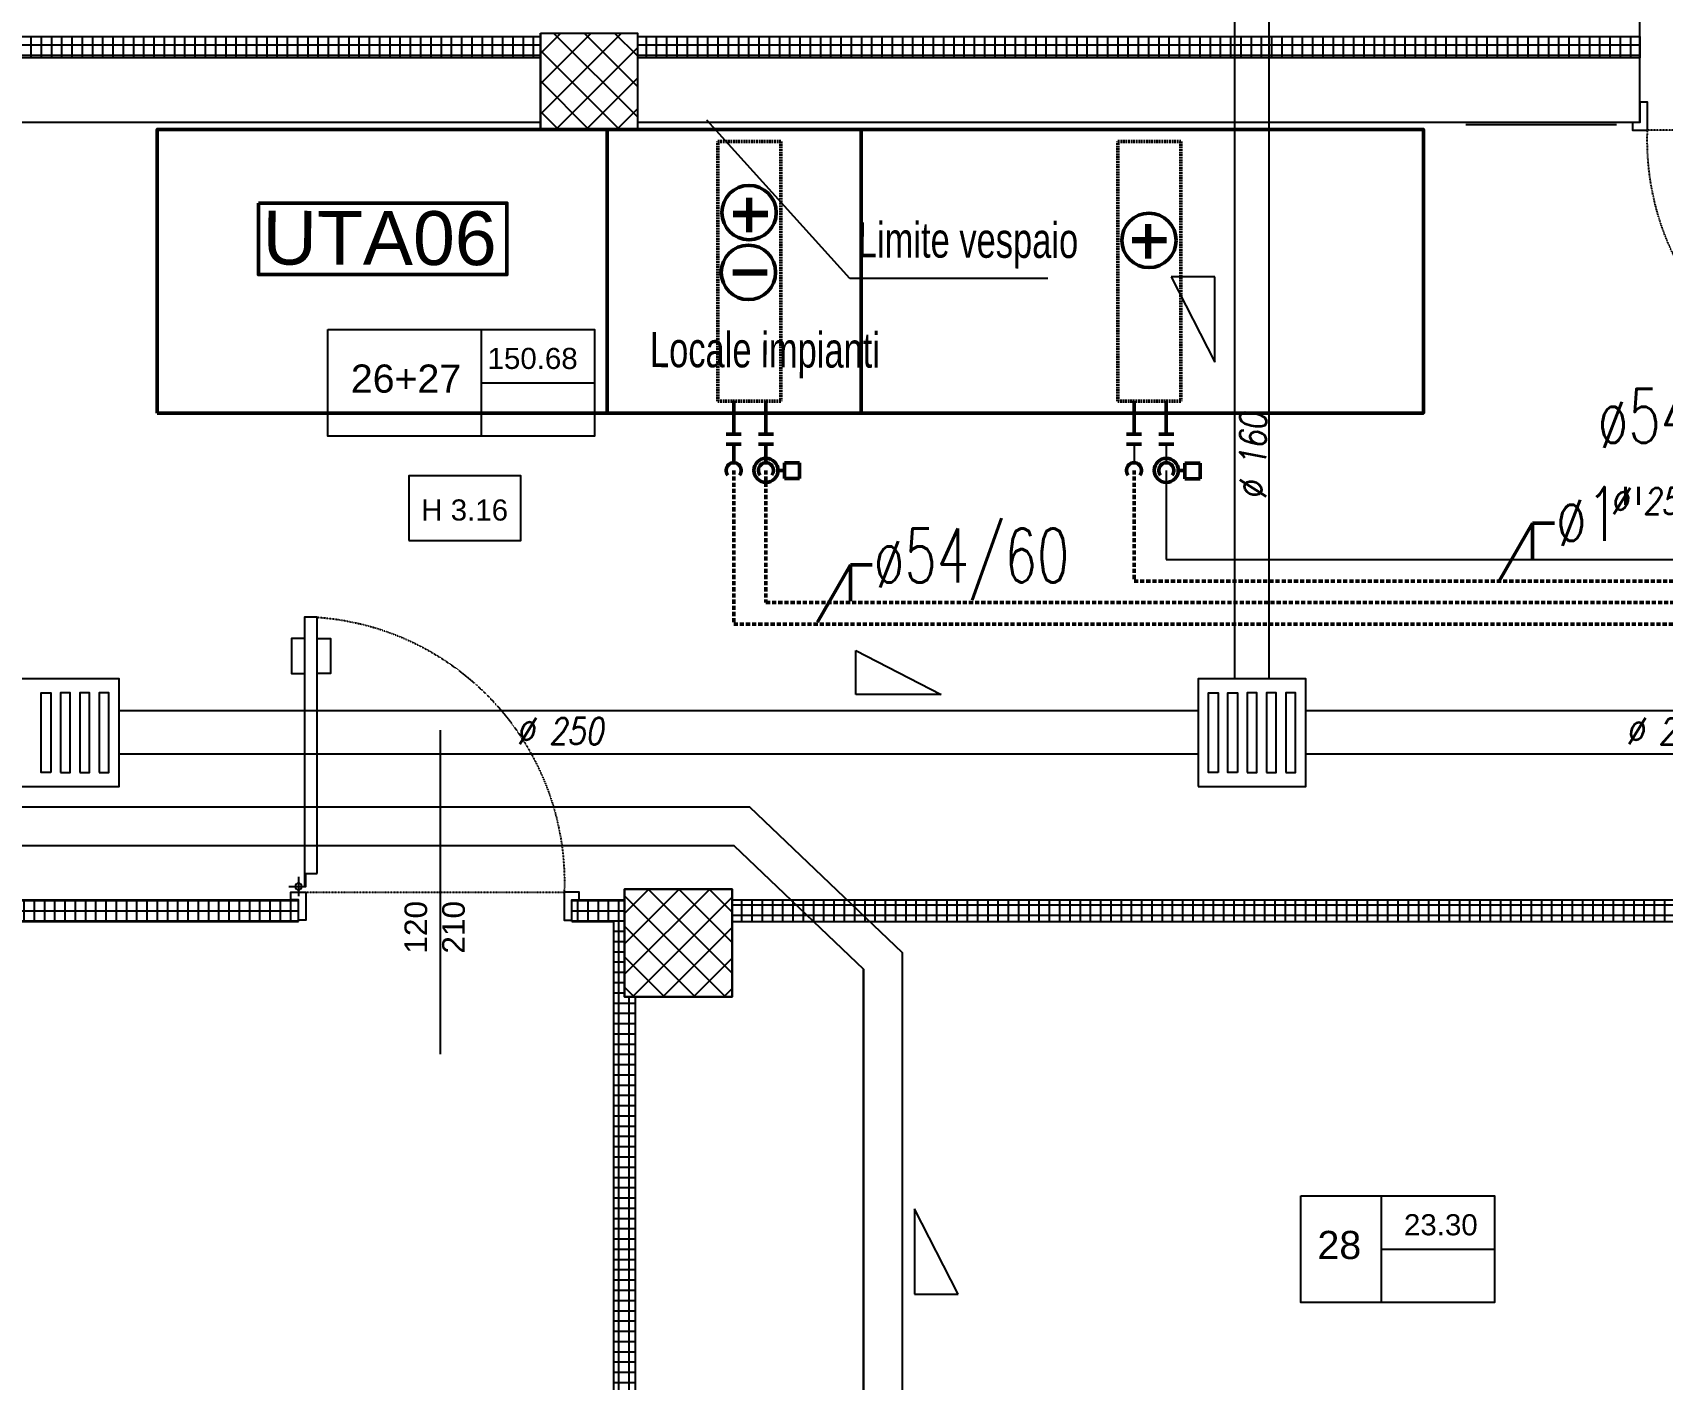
# Model space of a CAD drawing. Header units: millimetres. Extents: x -3782782348 to 131293, y -36553 to 57271.
# Drawn here: x 90785 to 91542, y 37499 to 38125 of the extents above; entities that cross this region are included whole.
import ezdxf

# ---------------------------------------------------------------- set-up
doc = ezdxf.new("R2010")
doc.units = ezdxf.units.MM
doc.header["$LTSCALE"] = 0.01
for name, pattern in [('CONTINOUS', [0]), ('HIDDEN2', [4.7625, 3.175, -1.5875]), ('TRATTEGGIATA', [19.05, 12.7, -6.35])]:
    doc.linetypes.add(name, pattern=pattern)
for name, color, linetype in [('ESTRAZ', 2, 'Continuous'), ('IMPIANTO', 7, 'Continuous'), ('X_LINEE SCARICO', 30, 'Continuous'), ('X_MURI', 8, 'Continuous'), ('X_quote serramenti interni', 251, 'CONTINOUS'), ('X_TESTI', 253, 'Continuous')]:
    doc.layers.add(name, color=color, linetype=linetype)
doc.layers.add('tubi_uta', color=253, linetype='Continuous', lineweight=50)
doc.styles.add('ARIAL', font='arial.ttf')
doc.styles.add('nomi', font='arial.ttf')
doc.styles.add('QUOTE', font='simplex.shx', dxfattribs={"width": 0.7})
doc.styles.add('ROMANS', font='romans')
doc.styles.add('testo indicazioni', font='romans.shx', dxfattribs={"width": 0.8, "oblique": 10, "height": 17.5})
pattern_1 = [(0, (96724.8174, -16956.5025), (0, 4.7625), []), (90, (96724.8174, -16956.5025), (-4.7625, 3e-16), [])]

# ---------------------------------------------------------------- blocks, each defined once
blk = doc.blocks.new('porta 120 metallica')
blk.add_line((66, 71.65), (66, -78.72))
at = {"linetype": 'ByBlock'}
for p, q in [((-4.42, -6.24), (3.42, -6.24)), ((0.09, -10.75), (0.09, -1.73))]:
    blk.add_line(p, q, dxfattribs=at)
at = {"color": 5, "linetype": 'HIDDEN2'}
blk.add_line((3.5, -3.53), (123.5, -3.53), dxfattribs=at)
at = {"linetype": 'ByBlock'}
for points in [[(-3.5, 0), (-3.5, -3.53), (3.5, -3.53), (3.5, 9.47), (0, 9.47), (0, 0)], [(123.5, -3.53), (123.5, 9.47), (127, 9.47), (127, 0), (130.5, 0), (130.5, -3.53)], [(8.79, -12.27), (8.79, -131.24), (3.49, -131.24), (3.49, -131.24), (2.79, -131.24), (2.79, -6.24), (3.49, -6.24), (3.49, -12.27)]]:
    blk.add_lwpolyline(points, close=True, dxfattribs=at)
for points in [[(2.8, -121.42), (-3.26, -121.42), (-3.26, -105.12), (2.79, -105.12)], [(8.79, -121.42), (14.85, -121.42), (14.85, -105.12), (8.79, -105.12)]]:
    blk.add_lwpolyline(points, dxfattribs=at)
blk.add_circle((0.09, -6.24), 1.51, dxfattribs=at)
at = {"color": 5, "linetype": 'HIDDEN2'}
blk.add_arc((0.02, -7.99), 123.56, 274.07323, 2.06635, dxfattribs=at)

msp = doc.modelspace()

# ---------------------------------------------------------------- hatches: boundary and pattern name
at = {"layer": 'X_MURI', "ltscale": 4}
h = msp.add_hatch(dxfattribs=at)
h.set_pattern_fill('_USER', color=256, scale=10, angle=45, style=0, double=1, pattern_type=0)
h.set_pattern_definition([(45, (139102.75, 4436.309), (-7.0710678, 7.0710678), []), (135, (139102.75, 4436.309), (-7.0710678, -7.0710678), [])])
h.paths.add_polyline_path([(90919.53, 38474.81), (90873.53, 38474.81), (90873.53, 38434.81), (90919.53, 38434.81)])
edge = h.paths.add_edge_path()
edge.add_line((91099.17, 38124.52), (91099.17, 38079.52))
h = msp.add_hatch(dxfattribs=at)
h.set_pattern_fill('NET', color=256, scale=1.5, style=0)
h.set_pattern_definition([(0, (94694.4945, 7877.176), (0, 4.7625), []), (90, (94694.4945, 7877.176), (-4.7625, 3e-16), [])])
h.paths.add_polyline_path([(91066.04, 38123.02), (91066.04, 38113.02), (91531.7, 38113.02), (91531.7, 38123.02)])
h.paths.add_polyline_path([(91021.04, 38113.02), (91021.04, 38123.02), (90341.57, 38123.02), (90341.57, 38113.02)])
h = msp.add_hatch(dxfattribs=at)
h.set_pattern_fill('_USER', color=256, scale=10, angle=45, style=0, double=1, pattern_type=0)
h.set_pattern_definition([(45, (139069.621, 4436.309), (-7.0710678, 7.0710678), []), (135, (139069.621, 4436.309), (-7.0710678, -7.0710678), [])])
h.paths.add_polyline_path([(91066.04, 38124.52), (91021.04, 38124.52), (91021.04, 38079.52), (91066.04, 38079.52)])
h = msp.add_hatch(dxfattribs=at)
h.set_pattern_fill('NET', color=256, scale=1.5, style=0)
h.set_pattern_definition(pattern_1)
h.paths.add_polyline_path([(90792.35, 37722.04), (90761.55, 37722.04), (90761.55, 37712.04), (90792.35, 37712.04)])
h = msp.add_hatch(dxfattribs=at)
h.set_pattern_fill('NET', color=256, scale=1.5, style=0)
h.set_pattern_definition(pattern_1)
h.paths.add_polyline_path([(90792.35, 37712.04), (90808.35, 37712.04), (90808.35, 37722.04), (90792.35, 37722.04)])
h = msp.add_hatch(dxfattribs=at)
h.set_pattern_fill('NET', color=256, scale=1.5, style=0)
h.set_pattern_definition(pattern_1)
h.paths.add_polyline_path([(90860.28, 37701.76), (90860.28, 37722.26), (90875.69, 37722.26), (90875.69, 37701.76)], flags=9)
h.paths.add_polyline_path([(90908.58, 37712.04), (90908.58, 37722.04), (90808.35, 37722.04), (90808.35, 37712.04)])
h.paths.add_polyline_path([(91035.58, 37722.04), (91035.58, 37712.04), (91055.12, 37712.04), (91055.12, 37345.49), (91065.12, 37345.49), (91065.12, 37677.02), (91060.06, 37677.02), (91060.06, 37722.04)])
h = msp.add_hatch(dxfattribs=at)
h.set_pattern_fill('_USER', color=256, scale=10, angle=45, style=0, double=1, pattern_type=0)
h.set_pattern_definition([(45, (139069.621, 4436.309), (-7.0710678, 7.0710678), []), (135, (139069.621, 4436.309), (-7.0710678, -7.0710678), [])])
h.paths.add_polyline_path([(91110.06, 37727.02), (91060.06, 37727.02), (91060.06, 37677.02), (91110.06, 37677.02)])
h = msp.add_hatch(dxfattribs=at)
h.set_pattern_fill('NET', color=256, scale=1.5, angle=-90, style=0)
h.set_pattern_definition([(270, (36879.271, 32052.34), (4.7625, -9e-16), []), (360, (36879.271, 32052.34), (1e-15, 4.7625), [])])
h.paths.add_polyline_path([(91560.5, 37712.04), (91560.5, 37722.04), (91110.06, 37722.04), (91110.06, 37712.04)])

# ---------------------------------------------------------------- linework, layer by layer
at = {"layer": 'IMPIANTO', "color": 30, "linetype": 'Continuous'}
for p, q in [((91296.72, 37933.61, 0), (91296.72, 37924.99, 0)), ((91311.72, 37933.61, 0), (91311.72, 37924.99, 0)), ((91311.72, 37921.48, 0), (91311.72, 37880.1, 0)), ((91311.72, 37880.1, 0), (91660.1, 37880.1, 0))]:
    msp.add_line(p, q, dxfattribs=at)
at = {"layer": 'tubi_uta', "color": 7}
for p, q in [((91052.06, 37948.07, 0), (91052.06, 38079.82, 0)), ((91170.06, 37948.07, 0), (91170.06, 38079.82, 0)), ((91110.77, 37953.82, 0), (91110.77, 37938.3, 0)), ((91125.77, 37953.82, 0), (91125.77, 37938.3, 0)), ((91296.72, 37953.57, 0), (91296.72, 37938.3, 0)), ((91311.72, 37953.57, 0), (91311.72, 37938.3, 0)), ((91107.26, 37938.3, 0), (91114.29, 37938.3, 0)), ((91107.26, 37933.61, 0), (91114.29, 37933.61, 0)), ((91122.26, 37938.3, 0), (91129.29, 37938.3, 0)), ((91122.26, 37933.61, 0), (91129.29, 37933.61, 0)), ((91293.21, 37938.3, 0), (91300.24, 37938.3, 0)), ((91293.21, 37933.61, 0), (91300.24, 37933.61, 0)), ((91308.21, 37938.3, 0), (91315.24, 37938.3, 0)), ((91308.21, 37933.61, 0), (91315.24, 37933.61, 0)), ((91131.34, 37921.48, 0), (91134.31, 37921.48, 0)), ((91134.31, 37921.48, 0), (91134.31, 37924.97, 0)), ((91134.31, 37924.97, 0), (91141.29, 37924.97, 0)), ((91134.31, 37921.48, 0), (91134.31, 37917.71, 0)), ((91141.29, 37924.97, 0), (91141.29, 37917.71, 0)), ((91317.29, 37921.48, 0), (91320.26, 37921.48, 0)), ((91320.26, 37921.48, 0), (91320.26, 37924.89, 0)), ((91320.26, 37924.89, 0), (91327.37, 37924.89, 0)), ((91320.26, 37921.48, 0), (91320.26, 37917.52, 0)), ((91327.37, 37924.89, 0), (91327.37, 37917.52, 0)), ((91141.29, 37917.71, 0), (91134.31, 37917.71, 0)), ((91327.37, 37917.52, 0), (91320.26, 37917.52, 0))]:
    msp.add_line(p, q, dxfattribs=at)
at = {"layer": 'tubi_uta', "color": 7, "linetype": 'HIDDEN2', "ltscale": 25}
for p, q in [((91103.36, 38074.24, 0), (91132.65, 38074.24, 0)), ((91103.36, 37953.57, 0), (91103.36, 38074.24, 0)), ((91132.65, 38074.24, 0), (91132.65, 37953.57, 0)), ((91289.22, 38074.24, 0), (91318.42, 38074.24, 0)), ((91289.22, 37953.57, 0), (91289.22, 38074.24, 0)), ((91318.42, 38074.24, 0), (91318.42, 37953.57, 0)), ((91132.65, 37953.57, 0), (91103.36, 37953.57, 0)), ((91318.42, 37953.57, 0), (91289.22, 37953.57, 0))]:
    msp.add_line(p, q, dxfattribs=at)
at = {"layer": 'tubi_uta', "color": 5}
for p, q in [((91110.77, 37933.61, 0), (91110.77, 37924.99, 0)), ((91125.77, 37933.61, 0), (91125.77, 37924.99, 0))]:
    msp.add_line(p, q, dxfattribs=at)
at = {"layer": 'tubi_uta', "color": 6, "linetype": 'TRATTEGGIATA', "ltscale": 15}
for p, q in [((91110.77, 37921.48, 0), (91110.77, 37850.1, 0)), ((91125.77, 37921.48, 0), (91125.77, 37860.1, 0)), ((91125.77, 37860.1, 0), (91629.72, 37860.1, 0)), ((91110.77, 37850.1, 0), (91639.71, 37850.1, 0))]:
    msp.add_line(p, q, dxfattribs=at)
at = {"layer": 'tubi_uta', "color": 30, "linetype": 'TRATTEGGIATA', "ltscale": 15}
for p, q in [((91296.72, 37921.48, 0), (91296.72, 37870.1, 0)), ((91296.72, 37870.1, 0), (91650.11, 37870.1, 0))]:
    msp.add_line(p, q, dxfattribs=at)
at = {"layer": 'tubi_uta', "color": 1}
for p, q in [((91481.84, 37896.89, 0), (91466.51, 37870.28, 0)), ((91491.99, 37896.89, 0), (91481.84, 37896.89, 0)), ((91481.84, 37896.89, 0), (91481.84, 37879.98, 0)), ((91164.97, 37877.58, 0), (91149.64, 37850.97, 0)), ((91175.12, 37877.58, 0), (91164.97, 37877.58, 0)), ((91164.97, 37877.58, 0), (91164.97, 37860.67, 0))]:
    msp.add_line(p, q, dxfattribs=at)
at = {"layer": 'tubi_uta', "color": 7, "elevation": 0}
msp.add_lwpolyline([(90843.06, 37948.07), (91431.11, 37948.07), (91431.11, 38079.82), (90843.06, 38079.82), (90843.06, 37948.07)], dxfattribs=at)
for points in [[(91117.95, 38048.12, 3, 3, 0), (91117.95, 38031.95, 3, 3, 0)], [(91303.25, 38035.96, 3, 3, 0), (91303.25, 38019.78, 3, 3, 0)], [(91110.29, 38013.33, 3, 3, 0), (91126.34, 38013.33, 3, 3, 0)]]:
    msp.add_lwpolyline(points, format="xyseb", dxfattribs=at)
at = {"layer": 'tubi_uta', "color": 1, "elevation": 0}
msp.add_lwpolyline([(90890.04, 38045.57), (90890.04, 38012.4), (91005.48, 38012.4), (91005.48, 38045.57)], close=True, dxfattribs=at)
at = {"layer": 'tubi_uta', "color": 7, "const_width": 3, "elevation": 0}
for points in [[(91110.41, 38040.53), (91126.66, 38040.53)], [(91295.71, 38028.37), (91311.96, 38028.37)]]:
    msp.add_lwpolyline(points, dxfattribs=at)
at = {"layer": 'tubi_uta', "color": 1}
for centre in [(91117.92, 38041.2, 0), (91303.69, 38028.28, 0), (91117.64, 38013.42, 0)]:
    msp.add_circle(centre, 12.63, dxfattribs=at)
at = {"layer": 'tubi_uta', "color": 7}
for centre in [(91125.77, 37921.48, 0), (91311.72, 37921.48, 0)]:
    msp.add_circle(centre, 5.57, dxfattribs=at)
at = {"layer": 'tubi_uta', "color": 1, "ltscale": 0.01}
for centre in [(91110.77, 37921.48, 0), (91125.77, 37921.48, 0), (91296.72, 37921.48, 0), (91311.72, 37921.48, 0)]:
    msp.add_arc(centre, 3.51, 321.34884, 218.65116, dxfattribs=at)
at = {"layer": 'X_MURI', "ltscale": 4}
for p, q in [((91343.5, 37824.75), (91343.5, 38694.52)), ((91359.5, 37824.75), (91359.5, 38694.52)), ((91531.7, 38083.02, 0), (91531.7, 38131.01, 0)), ((91021.04, 38124.52, 0), (91066.04, 38124.52, 0)), ((91021.04, 38124.52, 0), (91021.04, 38079.52, 0)), ((91066.04, 38124.52, 0), (91066.04, 38079.52, 0)), ((91021.04, 38083.02, 0), (90651.53, 38083.02, 0)), ((91021.04, 38079.52, 0), (91066.04, 38079.52, 0)), ((91489.5, 38083.02, 0), (91066.04, 38083.02, 0)), ((91164.8, 38010.64, 0), (91098.38, 38084.08, 0)), ((91520.81, 38081.97, 0), (91450.81, 38081.97, 0)), ((91531.7, 38083.02, 0), (91489.5, 38083.02, 0)), ((91256.68, 38010.64, 0), (91164.8, 38010.64, 0)), ((91334.31, 38011.37), (91313.98, 38011.37)), ((91313.98, 38011.37), (91334.31, 37971.72)), ((91334.31, 37971.72), (91334.31, 38011.37)), ((90993.42, 37986.96), (90993.42, 37937.42)), ((90993.42, 37986.96), (90993.42, 37937.42)), ((90993.42, 37962.19), (91046.06, 37962.19)), ((90993.42, 37962.19), (91046.06, 37962.19)), ((91167.57, 37817.45), (91167.57, 37837.78)), ((91167.57, 37837.78), (91207.22, 37817.45)), ((91207.22, 37817.45), (91167.57, 37817.45)), ((91326.5, 37809.75, 0), (90825.35, 37809.75, 0)), ((91903.27, 37809.75), (91376.5, 37809.75)), ((91326.5, 37789.75, 0), (90825.35, 37789.75, 0)), ((91903.27, 37789.75), (91376.5, 37789.75)), ((90761.55, 37722.04, 0), (90908.58, 37722.04, 0)), ((90908.58, 37712.04, 0), (90908.58, 37722.04, 0)), ((91035.58, 37722.04, 0), (91060.06, 37722.04, 0)), ((91035.58, 37712.04, 0), (91035.58, 37722.04, 0)), ((91110.06, 37722.04, 0), (91560.5, 37722.04, 0)), ((91110.06, 37722.04, 0), (91560.5, 37722.04, 0)), ((90761.55, 37712.04, 0), (90908.58, 37712.04, 0)), ((91035.58, 37712.04, 0), (91055.12, 37712.04, 0)), ((91055.12, 37147.57, 0), (91055.12, 37712.04, 0)), ((91110.06, 37712.04, 0), (91560.5, 37712.04, 0)), ((91055.12, 37345.49, 0), (91055.12, 37677.02, 0)), ((91065.12, 37345.49, 0), (91065.12, 37677.02, 0)), ((91215.09, 37538.9), (91194.76, 37578.55)), ((91194.76, 37578.55), (91194.76, 37538.9)), ((91411.45, 37584.66), (91411.45, 37535.12)), ((91411.45, 37584.66), (91411.45, 37535.12)), ((91411.45, 37559.89), (91464.09, 37559.89)), ((91411.45, 37559.89), (91464.09, 37559.89)), ((91194.76, 37538.9), (91215.09, 37538.9))]:
    msp.add_line(p, q, dxfattribs=at)
for points in [[(90453.9, 39932.67), (90453.9, 39664.58), (90343.9, 39561.74), (90345.13, 38829.54), (90164.86, 38749.21), (90164.86, 37900.76), (90292.52, 37747.24), (90877.19, 37747.24), (91110.86, 37747.24), (91171.06, 37689.84), (91171.06, 37385.9), (91231.79, 37304.5), (91687.03, 37304.5)], [(90471.9, 39932.67), (90471.9, 39657.71), (90361.9, 39554.87), (90363.13, 38818.09), (90182.86, 38737.77), (90182.86, 37907.26), (90300.96, 37765.24), (90877.19, 37765.24), (91118.07, 37765.24), (91189.06, 37697.54), (91189.06, 37391.88), (91240.82, 37322.5), (91808.6, 37322.5)]]:
    msp.add_lwpolyline(points, dxfattribs=at)
at = {"layer": 'X_MURI', "ltscale": 4, "elevation": 0}
for points in [[(91021.04, 38113.02), (90341.57, 38113.02), (90341.57, 38123.02), (91021.04, 38123.02)], [(91531.7, 38123.02), (91531.7, 38123.02), (91531.7, 38113.02), (91066.04, 38113.02)], [(91066.04, 38123.02), (91531.7, 38123.02)], [(90248.35, 36882.26), (90476.37, 36882.26), (91033.98, 36882.26), (91171.05, 37065.98), (91171.05, 37689.85)]]:
    msp.add_lwpolyline(points, dxfattribs=at)
for points in [[(91021.04, 38124.52), (91066.04, 38124.52), (91066.04, 38079.52), (91021.04, 38079.52)], [(91060.06, 37677.02), (91110.06, 37677.02), (91110.06, 37727.02), (91060.06, 37727.02)], [(91060.06, 37727.02), (91110.06, 37727.02), (91110.06, 37677.02), (91060.06, 37677.02)]]:
    msp.add_lwpolyline(points, close=True, dxfattribs=at)
at = {"layer": 'X_MURI', "ltscale": 4}
for points in [[(90922.33, 37986.96), (91046.06, 37986.96), (91046.06, 37937.42), (90922.33, 37937.42)], [(90922.33, 37986.96), (91046.06, 37986.96), (91046.06, 37937.42), (90922.33, 37937.42)], [(90959.93, 37888.88), (91011.9, 37888.88), (91011.9, 37918.88), (90959.93, 37918.88)], [(90775.35, 37774.75), (90825.35, 37774.75), (90825.35, 37824.75), (90775.35, 37824.75)], [(91326.5, 37774.75), (91376.5, 37774.75), (91376.5, 37824.75), (91326.5, 37824.75)], [(90793.6, 37781.25), (90789.1, 37781.25), (90789.1, 37818.25), (90793.6, 37818.25)], [(90798.1, 37781.25), (90802.6, 37781.25), (90802.6, 37818.25), (90798.1, 37818.25)], [(90807.1, 37781.25), (90811.6, 37781.25), (90811.6, 37818.25), (90807.1, 37818.25)], [(90816.1, 37781.25), (90820.6, 37781.25), (90820.6, 37818.25), (90816.1, 37818.25)], [(91335.75, 37781.25), (91331.25, 37781.25), (91331.25, 37818.25), (91335.75, 37818.25)], [(91344.75, 37781.25), (91340.25, 37781.25), (91340.25, 37818.25), (91344.75, 37818.25)], [(91349.25, 37781.25), (91353.75, 37781.25), (91353.75, 37818.25), (91349.25, 37818.25)], [(91358.25, 37781.25), (91362.75, 37781.25), (91362.75, 37818.25), (91358.25, 37818.25)], [(91367.25, 37781.25), (91371.75, 37781.25), (91371.75, 37818.25), (91367.25, 37818.25)], [(91374.15, 37584.66), (91464.09, 37584.66), (91464.09, 37535.12), (91374.15, 37535.12)], [(91374.15, 37584.66), (91464.09, 37584.66), (91464.09, 37535.12), (91374.15, 37535.12)]]:
    msp.add_lwpolyline(points, close=True, dxfattribs=at)

# ---------------------------------------------------------------- block references
at = {"layer": 'X_MURI', "ltscale": 4, "xscale": -1}
msp.add_blockref('porta 120 metallica', (91658.7, 38083.02, 0), dxfattribs=at)
at = {"layer": 'X_MURI', "ltscale": 4, "xscale": -1, "rotation": 180}
msp.add_blockref('porta 120 metallica', (90908.58, 37722.04, 0), dxfattribs=at)

# ---------------------------------------------------------------- texts
at = {"layer": 'ESTRAZ', "color": 3, "style": 'ROMANS', "width": 0.7}
for s, p in [('ø54/60', (91512.06, 37934.28, 0)), ('ø1"', (91492.73, 37888.79, 0)), ('ø54/60', (91175.86, 37869.48, 0))]:
    msp.add_text(s, height=25, dxfattribs=at).set_placement(p)
at = {"layer": 'X_LINEE SCARICO', "insert": (91558.37, 37901.07, 0), "char_height": 12.25, "width": 163.1594, "attachment_point": 9, "rotation": 359.85091, "style": 'testo indicazioni'}
msp.add_mtext('{\\Fromans|c238;%%C }250', dxfattribs=at)
at = {"layer": 'X_MURI', "ltscale": 4}
for s, insert, char_height, width, attachment_point, rotation, style in [('{\\fArial|b0|i0|c0|p34;\\H0.8x;Limite vespaio}', (91270.78, 38015.15), 20.48, 332.9783, 9, 359.85091, 'QUOTE'), ('{\\fArial|b0|i0|c0|p34;\\H0.8x;Locale impianti }', (91178.71, 37964.2, 0), 20.48, 332.9783, 9, 359.85091, 'QUOTE'), ('{\\fArial|b0|i0|c238|p34;\\H1.2x;1\\fArial|b0|i0|c0|p34;50\\fArial|b0|i0|c238|p34;.\\fArial|b0|i0|c0|p34;68}', (91038.32, 37973.38, 0), 8.1648, 81.6493, 6, 359.95576, 'nomi'), ('{\\H1.6x;26+27}', (90984.21, 37963.99), 8.1648, 81.6493, 6, 359.95576, 'nomi'), ('{\\Fromans|c238;%%C }160', (91358.19, 37948.26, 0), 12.25, 163.1594, 9, 89.85091, 'testo indicazioni'), ('{\\fArial|b0|i0|c204|p34;\\H1.2x;H 3.\\fArial|b0|i0|c0|p34;16\\fArial|b0|i0|c204|p34; }', (91005.98, 37903, 0), 8.1648, 81.6493, 6, 359.95576, 'nomi'), ('{\\Fromans|c238;%%C }250', (91050.25, 37794.24, 0), 12.25, 163.1594, 9, 359.85091, 'testo indicazioni'), ('{\\Fromans|c238;%%C }250', (91565.56, 37794.17, 0), 12.25, 163.1594, 9, 359.85091, 'testo indicazioni'), ('{\\H1.2x;23.30}', (91456.35, 37571.08, 0), 8.1648, 81.6493, 6, 359.95576, 'nomi'), ('{\\H1.6x;28}', (91402.24, 37561.68), 8.1648, 81.6493, 6, 359.95576, 'nomi')]:
    msp.add_mtext(s, dxfattribs=dict(at, insert=insert, char_height=char_height, width=width, attachment_point=attachment_point, rotation=rotation, style=style))
at = {"layer": 'X_quote serramenti interni', "insert": (90971.94, 37697.05, 0), "char_height": 10.5, "width": 105, "attachment_point": 4, "rotation": 89.95207, "style": 'nomi'}
msp.add_mtext('120\\P\\pxql;210', dxfattribs=at)
at = {"layer": 'X_TESTI', "color": 10, "insert": (91000.64, 38016.42, 0), "char_height": 25, "width": 709.7109, "attachment_point": 9, "rotation": 359.85091, "line_spacing_factor": 0.8, "style": 'ARIAL'}
msp.add_mtext('UTA06', dxfattribs=at)

doc.saveas('drawing.dxf')
